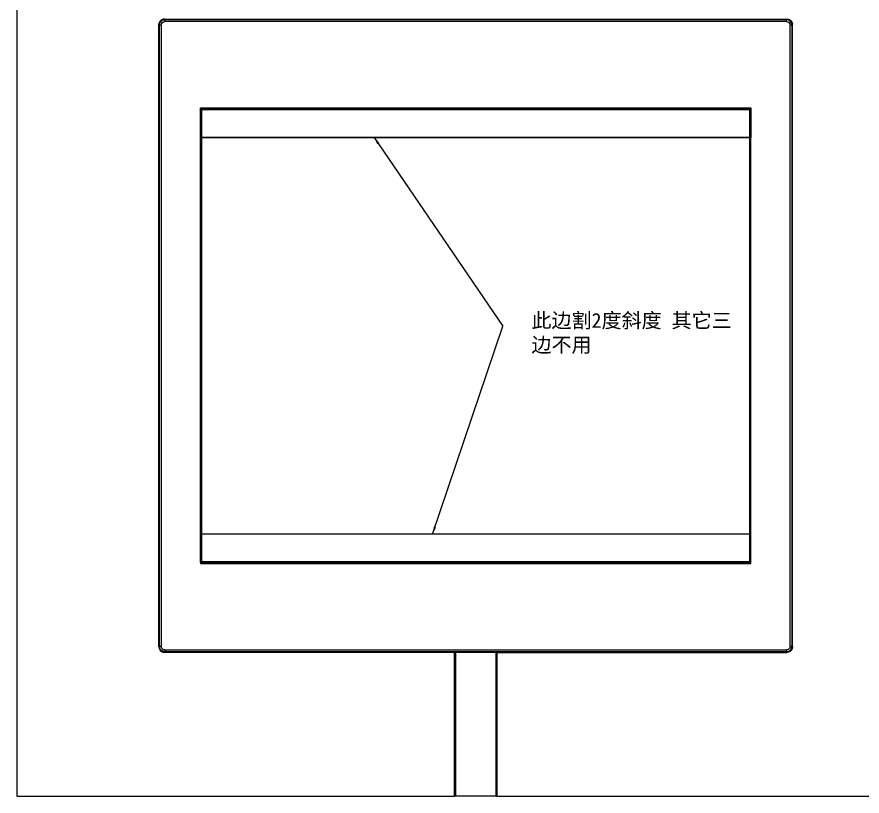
# Model space of a CAD drawing. Header units: millimetres. Extents: x -1114 to 3105, y -1284 to 1790.
# Drawn here: x 285.9 to 401, y -1284 to -1177.8 of the extents above; entities that cross this region are included whole.
import ezdxf

# ---------------------------------------------------------------- set-up
doc = ezdxf.new("R2010")
doc.units = ezdxf.units.MM
doc.layers.add('core', color=7, linetype='Continuous', lineweight=20)
doc.styles.add('mould', font='', dxfattribs={"height": 3.5})
doc.styles.add('product', font='', dxfattribs={"height": 2})
doc.styles.get('mould').set_extended_font_data('SimSun')
doc.styles.get('product').set_extended_font_data('SimSun')
doc.dimstyles.new('mould', dxfattribs={"dimtxt": 2, "dimasz": 1, "dimexe": 1.2, "dimexo": 0.8, "dimgap": 0.6, "dimtad": 0, "dimzin": 1, "dimdsep": 46, "dimtxsty": 'mould', "dimcen": 0, "dimclrd": 6, "dimclre": 3, "dimclrt": 1, "dimazin": 0, "dimtp": 0.05, "dimtm": 0.05, "dimtfac": 1, "dimtofl": 0, "dimtmove": 0, "dimatfit": 3, "dimfxl": 1, "dimlwd": 0, "dimlwe": 0, "dimarcsym": 0})

msp = doc.modelspace()

# ---------------------------------------------------------------- linework, layer by layer
at = {"color": 1}
for p, q in [((310.925, -1190.232), (385.866, -1190.232)), ((310.925, -1194.232), (310.925, -1190.232)), ((385.866, -1190.232), (385.866, -1194.232)), ((310.925, -1248.308), (310.925, -1252.308)), ((385.866, -1252.308), (385.866, -1248.308)), ((310.925, -1252.308), (385.866, -1252.308))]:
    msp.add_line(p, q, dxfattribs=at)
at = {"color": 6}
for p, q in [((385.866, -1194.232), (310.925, -1194.232)), ((385.866, -1248.308), (310.925, -1248.308))]:
    msp.add_line(p, q, dxfattribs=at)
at = {"layer": 'core', "color": 155, "linetype": 'Continuous', "lineweight": 9}
for p, q in [((285.895, -1114.763), (285.895, -1284.02)), ((305.238, -1263.673), (305.238, -1178.866)), ((305.238, -1178.866), (305.311, -1178.939)), ((305.311, -1263.6), (305.311, -1178.939)), ((305.562, -1178.939), (305.562, -1263.6)), ((305.992, -1178.113), (390.799, -1178.113)), ((306.065, -1178.186), (305.992, -1178.113)), ((306.065, -1178.186), (390.725, -1178.186)), ((390.725, -1178.437), (306.065, -1178.437)), ((390.799, -1178.113), (390.725, -1178.186)), ((391.228, -1263.6), (391.228, -1178.939)), ((391.479, -1178.939), (391.552, -1178.866)), ((391.479, -1178.939), (391.479, -1263.6)), ((391.552, -1263.673), (391.552, -1178.866)), ((310.925, -1190.232), (385.866, -1190.232)), ((310.925, -1190.382), (311.035, -1190.492)), ((310.925, -1252.158), (310.925, -1190.382)), ((310.925, -1190.382), (385.866, -1190.382)), ((385.755, -1190.492), (311.035, -1190.492)), ((311.035, -1190.492), (311.035, -1252.047)), ((385.866, -1190.382), (385.755, -1190.492)), ((385.755, -1252.047), (385.755, -1190.492)), ((385.866, -1252.158), (385.866, -1190.382)), ((310.925, -1194.232), (385.866, -1194.232)), ((385.866, -1248.308), (310.925, -1248.308)), ((310.925, -1252.158), (311.035, -1252.047)), ((385.866, -1252.158), (310.925, -1252.158)), ((385.866, -1252.158), (310.925, -1252.158)), ((385.866, -1252.308), (310.925, -1252.308)), ((311.035, -1252.047), (385.755, -1252.047)), ((385.866, -1252.158), (385.755, -1252.047)), ((305.311, -1263.6), (305.238, -1263.673)), ((306.065, -1264.102), (390.725, -1264.102)), ((391.552, -1263.673), (391.479, -1263.6)), ((305.992, -1264.427), (306.065, -1264.354)), ((345.491, -1264.427), (305.992, -1264.427)), ((390.725, -1264.354), (306.065, -1264.354)), ((345.631, -1264.392), (345.491, -1264.427)), ((345.491, -1264.427), (345.491, -1284.02)), ((345.631, -1264.392), (351.159, -1264.392)), ((345.631, -1264.392), (345.631, -1284.02)), ((351.159, -1264.392), (351.159, -1284.02)), ((351.159, -1264.392), (351.299, -1264.427)), ((351.299, -1264.427), (390.799, -1264.427)), ((351.299, -1264.427), (351.299, -1284.02)), ((390.725, -1264.354), (390.799, -1264.427)), ((285.895, -1284.02), (345.491, -1284.02)), ((345.631, -1284.02), (345.491, -1284.02)), ((351.159, -1284.02), (345.631, -1284.02)), ((351.299, -1284.02), (351.159, -1284.02)), ((351.299, -1284.02), (520.895, -1284.02))]:
    msp.add_line(p, q, dxfattribs=at)
at = {"layer": 'core', "color": 155, "linetype": 'Continuous', "lineweight": 9, "extrusion": (0, 0, -1)}
for centre, start, end in [((-306.065, -1178.939), 359.99954, 90.00743), ((-390.725, -1178.939), 89.99889, 180.00658), ((-306.065, -1263.6), 269.99954, 0.00744), ((-390.725, -1263.6), 179.99889, 270.00659)]:
    msp.add_arc(centre, 0.502, start, end, dxfattribs=at)
at = {"layer": 'core', "color": 155, "linetype": 'Continuous', "lineweight": 9}
for points, knots in [([(305.992, -1178.113), (305.873, -1178.129), (305.636, -1178.161), (305.391, -1178.382), (305.26, -1178.629), (305.245, -1178.787), (305.238, -1178.866)], [0, 0, 0, 0, 0.2992287, 0.5984457, 0.7992188, 1, 1, 1, 1]), ([(305.311, -1178.939), (305.327, -1178.821), (305.36, -1178.585), (305.58, -1178.339), (305.827, -1178.208), (305.986, -1178.193), (306.065, -1178.186)], [0, 0, 0, 0, 0.298791, 0.5975906, 0.7987947, 1, 1, 1, 1]), ([(391.479, -1178.939), (391.463, -1178.821), (391.43, -1178.585), (391.21, -1178.339), (390.963, -1178.208), (390.805, -1178.193), (390.725, -1178.186)], [0, 0, 0, 0, 0.2988166, 0.5976475, 0.7988247, 1, 1, 1, 1]), ([(305.238, -1263.673), (305.254, -1263.792), (305.287, -1264.028), (305.508, -1264.274), (305.754, -1264.405), (305.913, -1264.42), (305.992, -1264.427)], [0, 0, 0, 0, 0.2992287, 0.5984457, 0.7992188, 1, 1, 1, 1]), ([(306.065, -1264.354), (305.947, -1264.337), (305.71, -1264.305), (305.465, -1264.085), (305.333, -1263.838), (305.319, -1263.679), (305.311, -1263.6)], [0, 0, 0, 0, 0.298791, 0.5975906, 0.7987947, 1, 1, 1, 1]), ([(390.725, -1264.354), (390.844, -1264.337), (391.08, -1264.305), (391.326, -1264.085), (391.457, -1263.838), (391.472, -1263.679), (391.479, -1263.6)], [0, 0, 0, 0, 0.2988166, 0.5976475, 0.7988246, 1, 1, 1, 1])]:
    msp.add_open_spline(points, degree=3, knots=knots, dxfattribs=at)
for points, degree in [([(305.562, -1178.939), (305.432, -1178.939), (305.314, -1178.939), (305.31, -1178.939)], 3), ([(306.065, -1178.184), (306.065, -1178.189), (306.065, -1178.306), (306.065, -1178.437)], 3), ([(390.725, -1178.437), (390.725, -1178.306), (390.725, -1178.189), (390.725, -1178.184)], 3), ([(390.799, -1178.113), (390.947, -1178.112), (391.225, -1178.227), (391.437, -1178.439), (391.553, -1178.717), (391.552, -1178.866)], 2), ([(391.481, -1178.939), (391.476, -1178.939), (391.359, -1178.939), (391.228, -1178.939)], 3), ([(305.31, -1263.6), (305.314, -1263.6), (305.432, -1263.6), (305.562, -1263.6)], 3), ([(306.065, -1264.102), (306.065, -1264.233), (306.065, -1264.351), (306.065, -1264.355)], 3), ([(390.725, -1264.355), (390.725, -1264.351), (390.725, -1264.233), (390.725, -1264.102)], 3), ([(391.552, -1263.673), (391.553, -1263.821), (391.438, -1264.1), (391.226, -1264.311), (390.947, -1264.427), (390.799, -1264.427)], 2), ([(391.228, -1263.6), (391.359, -1263.6), (391.476, -1263.6), (391.481, -1263.6)], 3)]:
    msp.add_open_spline(points, degree=degree, dxfattribs=at)

# ---------------------------------------------------------------- texts
at = {"color": 1, "insert": (356.001, -1218.184), "char_height": 2, "width": 28.30909, "attachment_point": 1, "style": 'product'}
msp.add_mtext('此边割2度斜度 其它三边不用', dxfattribs=at)

# ---------------------------------------------------------------- leaders
at = {"color": 1}
for points in [[(334.547, -1194.232), (352.103, -1219.956)], [(342.528, -1248.308), (352.103, -1219.956)]]:
    msp.add_leader(points, dimstyle='mould', override={"dimgap": 0.6, "dimtad": 0}, dxfattribs=at)

doc.saveas('drawing.dxf')
